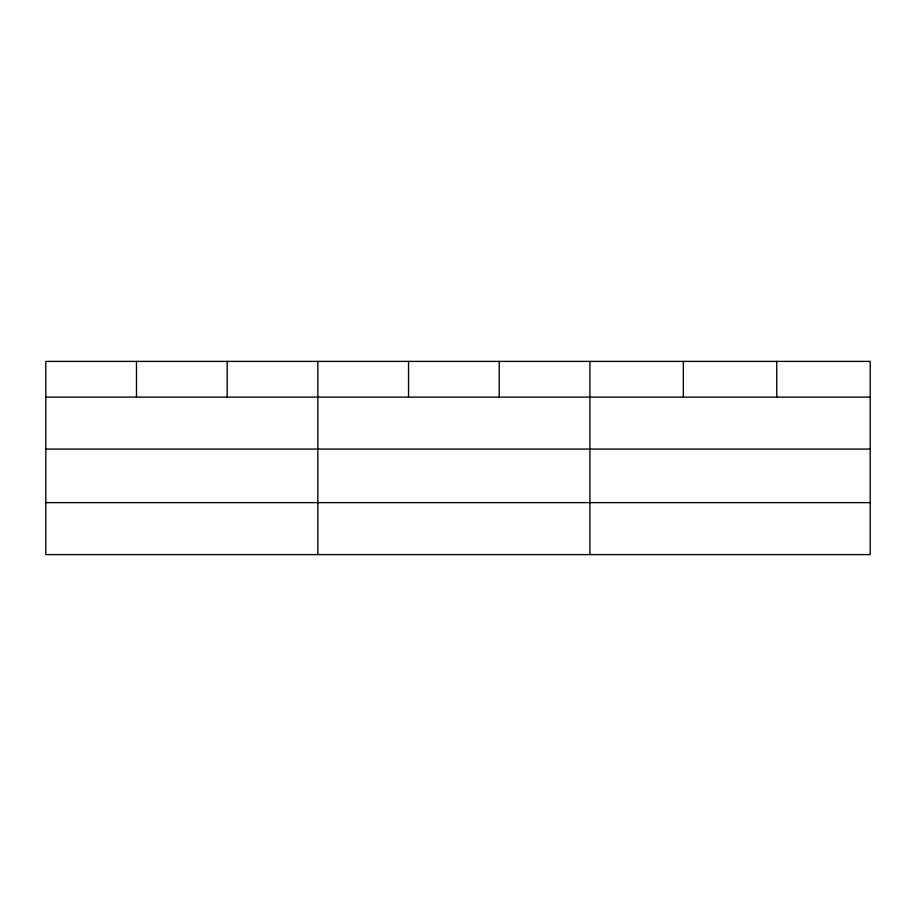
<?xml version="1.0" encoding="UTF-8"?>
<svg xmlns="http://www.w3.org/2000/svg" width="916" height="916" viewBox="0 0 916 916"><rect width="100%" height="100%" fill="white"/><g stroke="black" fill="none" stroke-linecap="round" stroke-linejoin="round"><path stroke-width="1.37" d="M870.2 449.08L870.2 361.396L45.8 361.396L45.8 554.604L870.2 554.604L870.2 449.08L45.8 449.08M45.8 397.109L870.2 397.109M45.8 502.632L870.2 502.632M776.768 361.396L776.768 397.109M683.336 361.396L683.336 397.109M589.904 361.396L589.904 554.604M499.22 361.396L499.22 397.109M408.536 361.396L408.536 397.109M317.852 361.396L317.852 554.604M227.168 361.396L227.168 397.109M136.484 361.396L136.484 397.109"/></g></svg>
